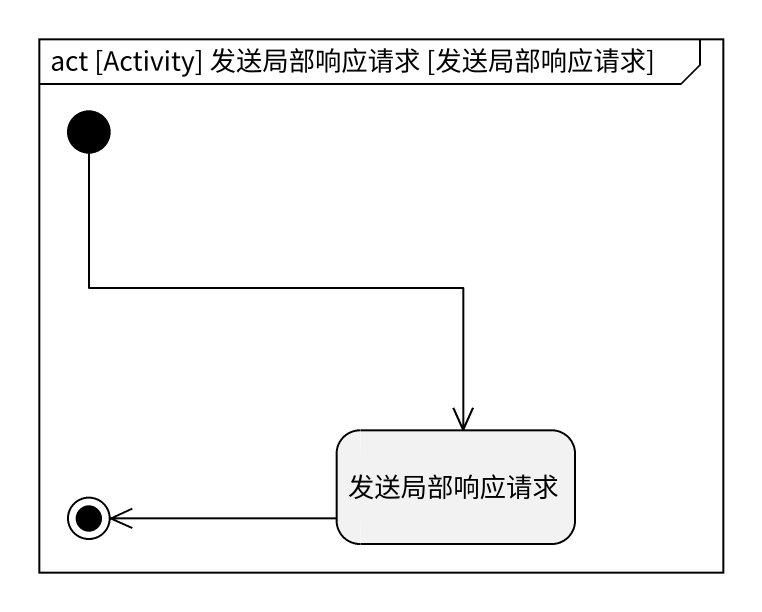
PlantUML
@startuml
mainframe act [Activity] 发送局部响应请求 [发送局部响应请求]
hide empty description
state 发送局部响应请求
[*] --> 发送局部响应请求
发送局部响应请求 -left-> [*]
@enduml
